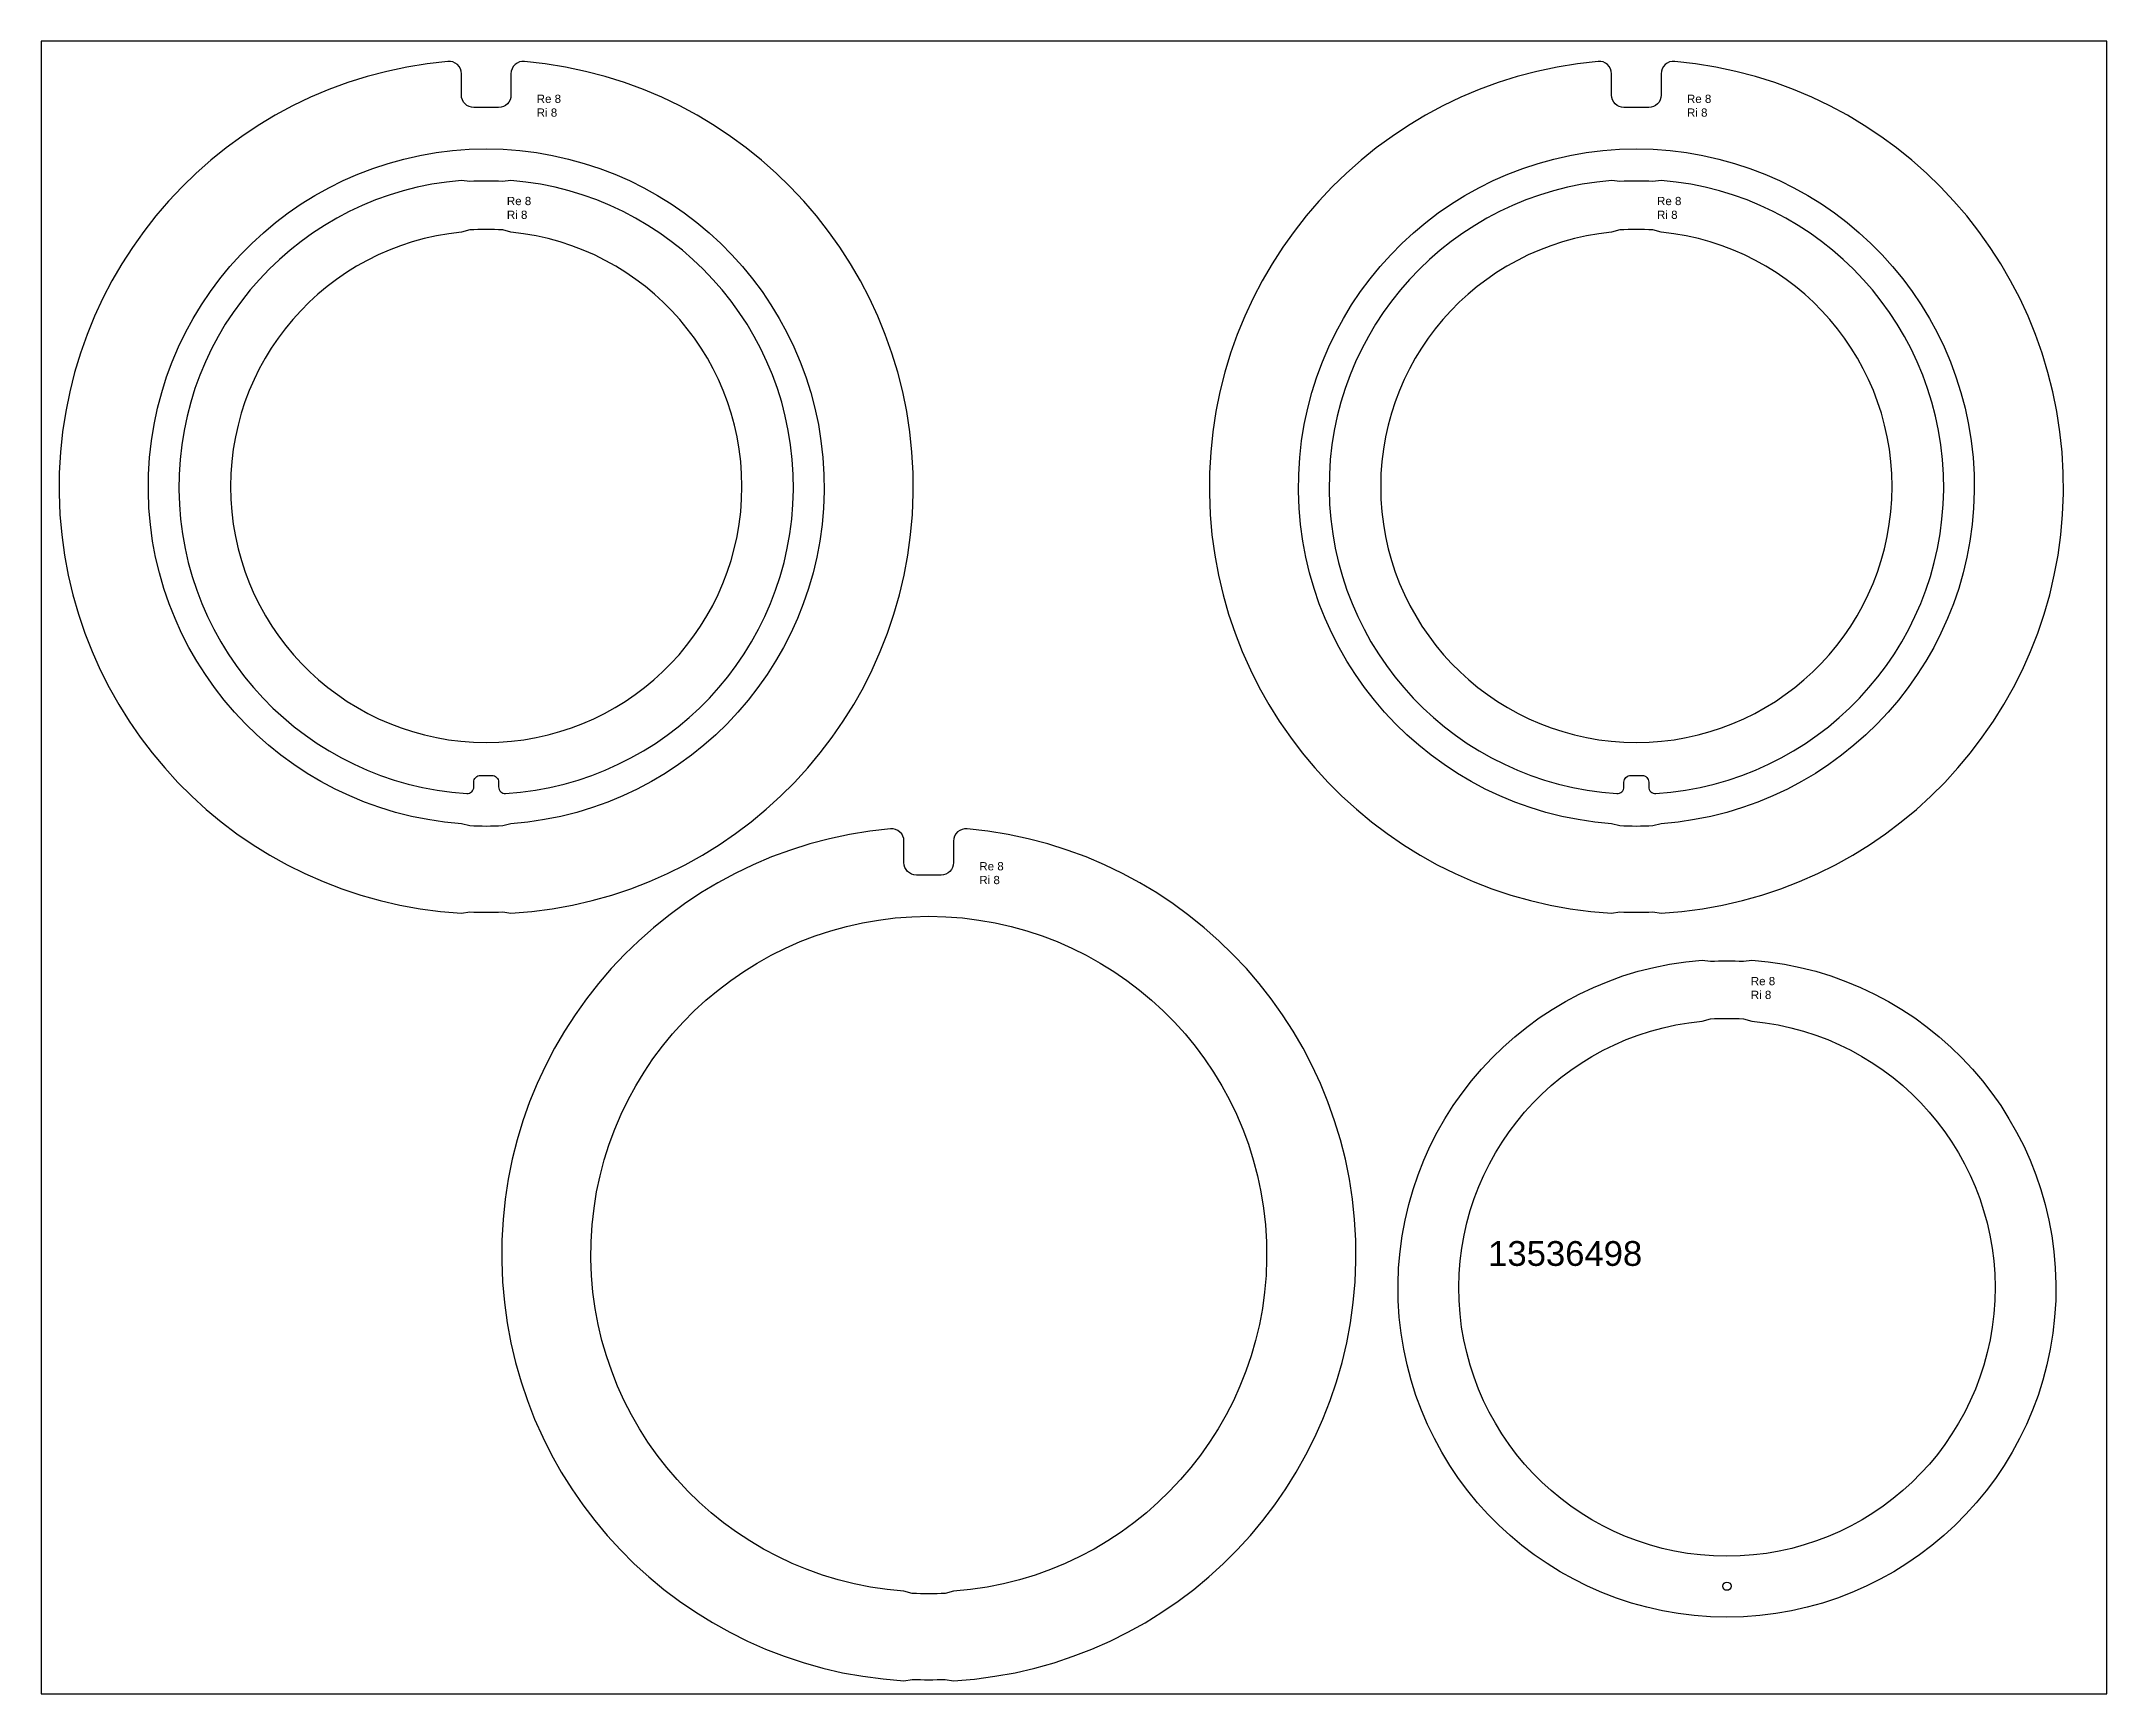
# Model space of a CAD drawing. Header units: millimetres. Extents: x 39202 to 41702, y 166216 to 168216.
import ezdxf

# ---------------------------------------------------------------- set-up
doc = ezdxf.new("R2010")
doc.units = ezdxf.units.MM
for name, color, linetype in [('13536498', 7, 'Continuous'), ('7382856', 7, 'Continuous'), ('EM-26206 11', 7, 'Continuous'), ('Texto', 3, 'Continuous')]:
    doc.layers.add(name, color=color, linetype=linetype)
doc.styles.get("Standard").update_dxf_attribs({"font": 'arial.ttf'})

msp = doc.modelspace()

# ---------------------------------------------------------------- linework, layer by layer
msp.add_lwpolyline([(39202.4, 166216), (41702.4, 166216), (41702.4, 168216), (39202.4, 168216)], close=True)
at = {"layer": '13536498'}
for points in [[(41212.7, 167103.9), (41222.7, 167102.5, -0.025301), (41262.7, 167102.5), (41272.8, 167103.9, -26.46221)], [(41212.7, 167030), (41222.7, 167032.8, -0.030704), (41262.7, 167032.8), (41272.8, 167030, -21.553604)]]:
    msp.add_lwpolyline(points, format="xyb", close=True, dxfattribs=at)
msp.add_circle((41242.7, 166346.1), 5, dxfattribs=at)
at = {"layer": '7382856'}
for points in [[(39710.9, 168047.6, 0.930507), (39717.4, 167305.6, 0.432857), (39725.9, 167313.5), (39725.9, 167319.4, -0.419961), (39734, 167327.4, 0.009791), (39747.7, 167327.4, -0.419961), (39755.9, 167319.4), (39755.9, 167313.5, 0.432857), (39764.4, 167305.6, 0.930507), (39770.8, 168047.6), (39760.8, 168046.3, 0.02702), (39720.9, 168046.3)], [(41103.2, 168047.6, 0.930507), (41109.6, 167305.6, 0.432857), (41118.1, 167313.5), (41118.1, 167319.4, -0.419961), (41126.3, 167327.4, 0.009791), (41140, 167327.4, -0.419961), (41148.1, 167319.4), (41148.1, 167313.5, 0.432857), (41156.6, 167305.6, 0.930507), (41163.1, 168047.6), (41153.1, 168046.3, 0.02702), (41113.2, 168046.3)], [(39720.9, 167987.7), (39710.9, 167984.9, 20.584754), (39770.9, 167984.9), (39760.9, 167987.7, 0.032136)], [(41113.1, 167987.7), (41103.1, 167984.9, 20.584754), (41163.1, 167984.9), (41153.1, 167987.7, 0.032136)]]:
    msp.add_lwpolyline(points, format="xyb", close=True, dxfattribs=at)
at = {"layer": 'EM-26206 11'}
for points in [[(39755.9, 168135.8), (39725.9, 168135.8, -0.414214), (39710.9, 168150.8), (39710.9, 168176.8, 0.440755), (39694.5, 168191.7, 0.928692), (39710.9, 167160.7), (39720.9, 167162.2, 0.019425), (39760.9, 167162.2), (39770.9, 167160.7, 0.928692), (39787.2, 168191.7, 0.440755), (39770.9, 168176.8), (39770.9, 168150.8, -0.414214)], [(41148.1, 168135.8), (41118.1, 168135.8, -0.414214), (41103.1, 168150.8), (41103.1, 168176.8, 0.440755), (41086.8, 168191.7, 0.928692), (41103.1, 167160.7), (41113.1, 167162.2, 0.019425), (41153.1, 167162.2), (41163.1, 167160.7, 0.928692), (41179.5, 168191.7, 0.440755), (41163.1, 168176.8), (41163.1, 168150.8, -0.414214)], [(39770.9, 167268.9), (39760.9, 167266.3, -0.024345), (39720.9, 167266.3), (39710.9, 167268.9, -27.229942)], [(41163.1, 167268.9), (41153.1, 167266.3, -0.024345), (41113.1, 167266.3), (41103.1, 167268.9, -27.229942)], [(40291.6, 167206.9), (40261.6, 167206.9, -0.414214), (40246.6, 167221.9), (40246.6, 167247.9, 0.440755), (40230.3, 167262.8, 0.928692), (40246.6, 166231.7), (40256.6, 166233.3, 0.019425), (40296.6, 166233.3), (40306.6, 166231.7, 0.928692), (40323, 167262.8, 0.440755), (40306.6, 167247.9), (40306.6, 167221.9, -0.414214)], [(40306.6, 166340), (40296.6, 166337.4, -0.024345), (40256.6, 166337.4), (40246.6, 166340, -27.229942)]]:
    msp.add_lwpolyline(points, format="xyb", close=True, dxfattribs=at)

# ---------------------------------------------------------------- texts
at = {"char_height": 10, "attachment_point": 1}
for width, insert in [(70.736, (39802, 168151.4)), (70.736, (41194.3, 168151.4)), (36.188, (39765.9, 168027.7)), (36.188, (41158.1, 168027.7)), (70.736, (40337.8, 167222.5)), (47.165, (41271.6, 167083.5))]:
    msp.add_mtext_dynamic_manual_height_columns('Re 8\\PRi 8', width=width, gutter_width=12.5, heights=[0], dxfattribs=dict(at, insert=insert))
at = {"layer": 'Texto', "insert": (40953.7, 166763.8), "char_height": 30, "attachment_point": 1}
msp.add_mtext_dynamic_manual_height_columns('13536498', width=356.292, gutter_width=12.5, heights=[0], dxfattribs=at)

doc.saveas('drawing.dxf')
